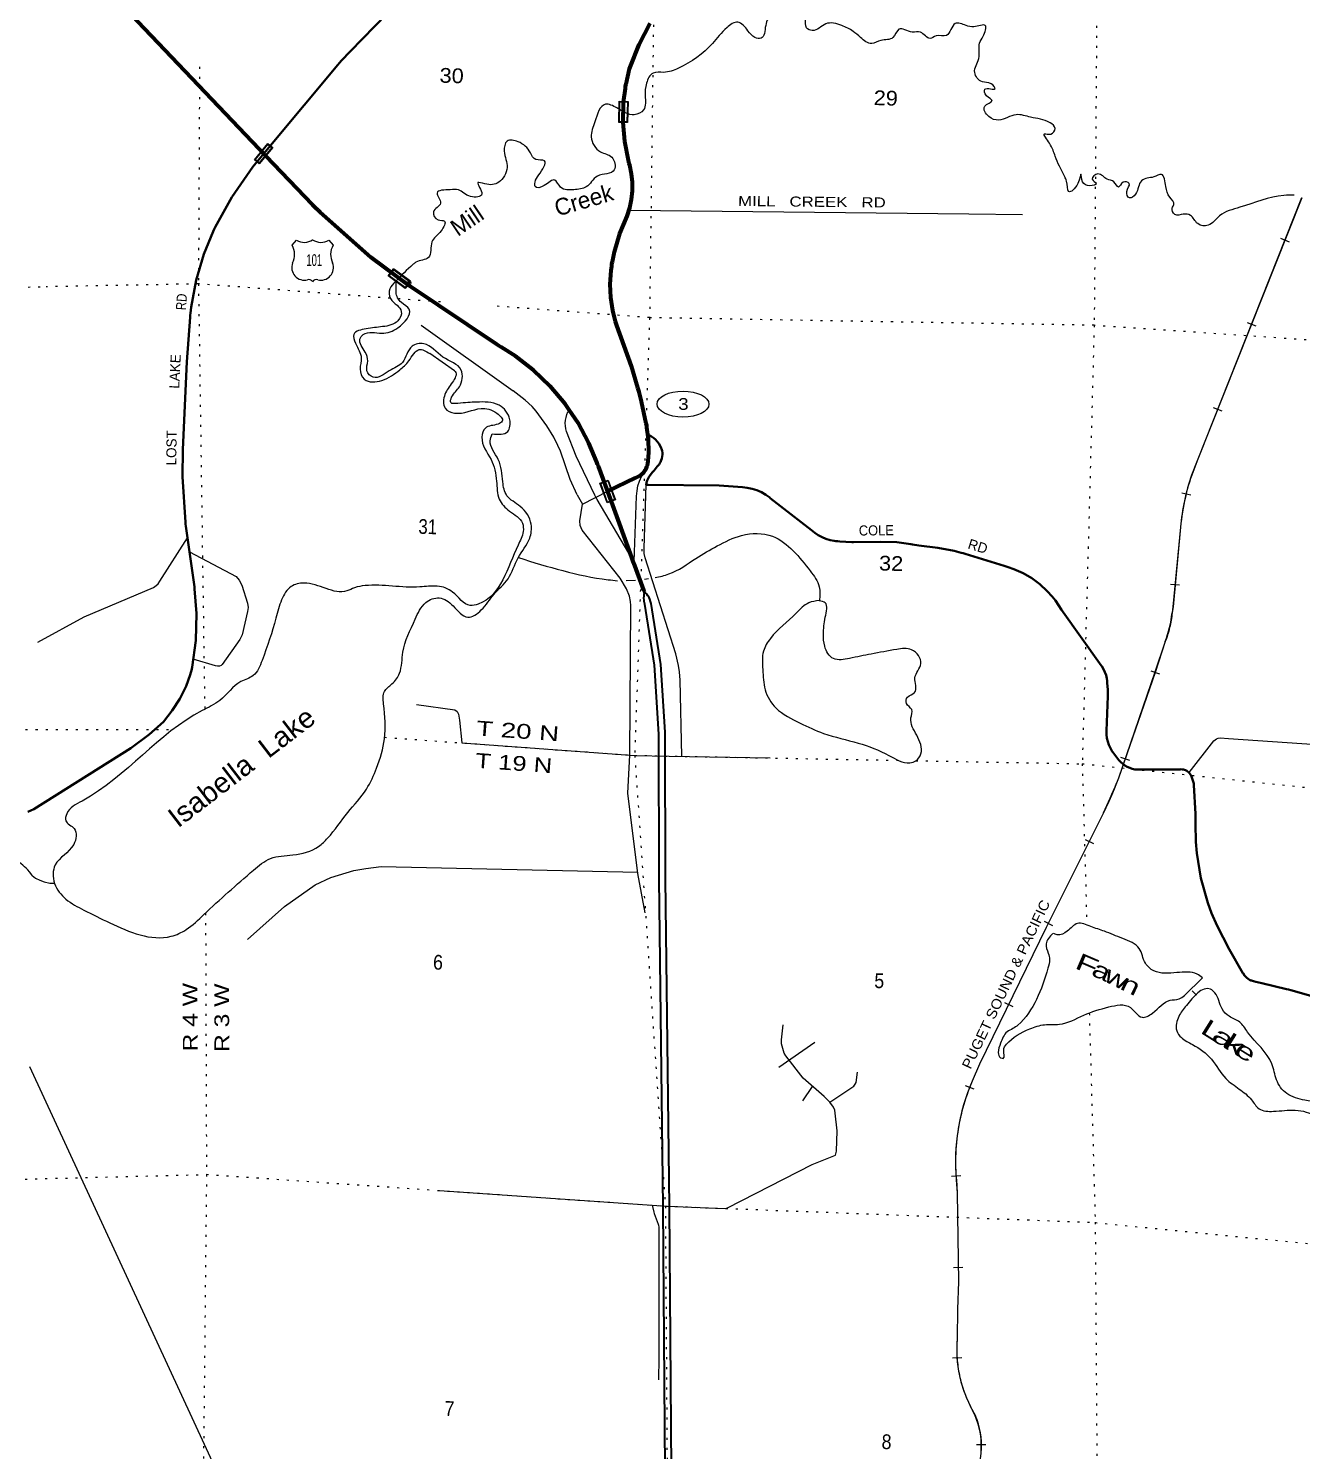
# Model space of a CAD drawing. Header units: feet. Extents: x -751810 to -497223, y -177792 to 12311.
# Drawn here: x -531188 to -516004, y -122446 to -105492 of the extents above; entities that cross this region are included whole.
import ezdxf
from ezdxf.enums import TextEntityAlignment as Align

# ---------------------------------------------------------------- set-up
doc = ezdxf.new("R2010")
doc.units = ezdxf.units.FT
doc.header["$LTSCALE"] = 80
doc.header["$PDMODE"] = 32
doc.header["$PDSIZE"] = 40
doc.linetypes.add('DOTTED', pattern=[1.5, 0.3, -1.2])
for name, color, linetype, lineweight in [('16', 7, 'Continuous', 25), ('17', 7, 'Continuous', 25), ('20', 7, 'Continuous', 70), ('21', 7, 'Continuous', 25), ('23', 7, 'Continuous', 70), ('26', 7, 'Continuous', 40), ('29', 7, 'Continuous', 25), ('34', 7, 'Continuous', 25), ('39', 7, 'Continuous', 13), ('46', 7, 'Continuous', 13), ('57', 7, 'Continuous', 13), ('59', 7, 'Continuous', 13), ('6', 7, 'DOTTED', 25), ('7', 7, 'DOTTED', 13)]:
    doc.layers.add(name, color=color, linetype=linetype, lineweight=lineweight)
for name, color, linetype in [('27', 7, 'Continuous'), ('30', 7, 'Continuous'), ('41', 7, 'Continuous'), ('55', 7, 'Continuous')]:
    doc.layers.add(name, color=color, linetype=linetype)

msp = doc.modelspace()

# ---------------------------------------------------------------- linework, layer by layer
at = {"layer": '16'}
for p, q in [((-528041.73, -108076.83), (-527990.42, -108018.07)), ((-527798.66, -108012.1), (-527798.94, -108012.3)), ((-527606.57, -108017.98), (-527555.18, -108076.83))]:
    msp.add_line(p, q, dxfattribs=at)
for centre, radius, start, end in [((-528234.71, -108187.46), 222.05, 332.97043, 29.75871), ((-527899.34, -107860.41), 182.07, 239.97227, 303.45418), ((-527697.56, -107860.91), 181.52, 236.33975, 300.08743), ((-527697.57, -107860.41), 182.07, 236.54582, 236.59441), ((-527362.21, -108187.46), 222.05, 150.24129, 207.02957), ((-527895.52, -108342.36), 151.42, 159.09177, 283.81923), ((-527701.4, -108342.36), 151.42, 256.18077, 20.90823)]:
    msp.add_arc(centre, radius, start, end, dxfattribs=at)
for centre, major_axis, start_param, end_param in [((-527840.18, -108541.18), (-19.56, 51.67), 4.95877769, 6.28318531), ((-527756.73, -108541.18), (19.56, 51.67), 0, 1.32637542)]:
    msp.add_ellipse(centre, major_axis=major_axis, ratio=0.929097, start_param=start_param, end_param=end_param, dxfattribs=at)
at = {"layer": '17'}
msp.add_ellipse((-523381.07, -109970.77), major_axis=(-309.24, 1), ratio=0.500121, dxfattribs=at)
at = {"layer": '20'}
for points in [[(-524738.82, -110037.16), (-524786.93, -109966.48), (-524964.37, -109756.84), (-525162.75, -109566.9), (-525379.9, -109398.74), (-525550.84, -109290.99), (-525575.75, -109275.29), (-525600.84, -109258.49), (-526649.7, -108556.16), (-527099.16, -108222.91), (-527708.93, -107682.78), (-527734.05, -107660.53), (-527758.93, -107636.28), (-527801.37, -107594.92), (-528356.4, -107012.93), (-529881.27, -105413.94), (-529992.22, -105299.06), (-530252.53, -104987.87), (-530273.39, -104962.93), (-530290.18, -104937.87), (-530637.83, -104419.13), (-530870.88, -103997.38)], [(-523992.74, -111798.05), (-524233.05, -111133.55), (-524390.03, -110712.22), (-524399.16, -110687.88), (-524409.66, -110662.22), (-524502.4, -110435.46), (-524632.38, -110193.52), (-524738.82, -110037.16)], [(-523975.21, -111846.53), (-523975.48, -111845.78), (-523992.74, -111798.05)], [(-523837.55, -112212.54), (-523846.95, -112187.54), (-523956.69, -111895.78), (-523975.21, -111846.53)]]:
    msp.add_lwpolyline(points, dxfattribs=at)
at = {"layer": '20', "lineweight": 35}
for points in [[(-524323.9, -128496.43), (-524303.45, -128467.11), (-524217.1, -128334.17), (-524200.8, -128309.07), (-524186.24, -128284.17), (-523843.52, -127698.28), (-523799.19, -127618.83), (-523731.36, -127469.96), (-523679.46, -127314.81), (-523644.06, -127155.09), (-523625.56, -126992.54), (-523577.59, -124765.85), (-523618.07, -119544.64), (-523663.82, -115629.06), (-523669.47, -113906.98), (-523719.54, -113083.32), (-523837.72, -112357.31), (-523843.42, -112322.31), (-523845.89, -112307.31), (-523847.37, -112282.25), (-523846.22, -112257.05), (-523843.26, -112237.54), (-523837.55, -112212.54)], [(-523503.33, -124818.2), (-523502.21, -124766.37), (-523542.71, -119543.91), (-523588.45, -115628.5), (-523594.02, -113931.74), (-523594.1, -113906.33), (-523595.6, -113881.74), (-523644.65, -113074.82), (-523762.75, -112347.56), (-523766.8, -112322.62), (-523776.08, -112297.56), (-523786.36, -112276.44), (-523799.63, -112255.17), (-523813.38, -112237.54), (-523837.55, -112212.54)]]:
    msp.add_lwpolyline(points, dxfattribs=at)
at = {"layer": '21'}
for points in [[(-523992.74, -111798.05), (-524025.8, -111748.05), (-524406.13, -111106.11), (-524420.98, -111081.06), (-524432.99, -111056.11), (-524656.21, -110592.5), (-524771.52, -110297.63), (-524779.55, -110264.48), (-524784.07, -110230.67), (-524785.02, -110196.58), (-524782.41, -110162.57), (-524776.26, -110129.02), (-524766.64, -110096.3), (-524753.65, -110064.76), (-524751.7, -110061.13), (-524738.82, -110037.16)], [(-523975.21, -111846.53), (-523962.44, -111845.78), (-523934.3, -111066.8), (-523929.53, -111006.19), (-523918.45, -110946.4), (-523901.18, -110888.1), (-523877.91, -110831.92), (-523857.32, -110792.87)]]:
    msp.add_lwpolyline(points, dxfattribs=at)
at = {"layer": '23'}
for points in [[(-523857.32, -110792.87), (-523844.19, -110778.21), (-523831.06, -110760.03), (-523819.9, -110740.57), (-523810.83, -110720.06), (-523804.94, -110701.75), (-523799.36, -110676.82), (-523797.54, -110651.75), (-523789.84, -110546.02), (-523793.44, -110385.13), (-523810.65, -110250.5), (-523813.84, -110225.5), (-523819.2, -110200.5), (-523875.53, -109937.98), (-523904, -109824.72), (-523910.24, -109799.91), (-523917.92, -109774.72), (-523996.1, -109518.32), (-524171.3, -109034.02), (-524179.98, -109010.01), (-524186.66, -108984.02), (-524219.46, -108856.42), (-524242.82, -108698.51), (-524249.54, -108539.03), (-524239.56, -108379.71), (-524231.82, -108325.28), (-524228.26, -108300.3), (-524223.1, -108275.28), (-524198.35, -108155.36), (-524133.54, -107938.27), (-524046.4, -107729.15), (-524014.88, -107631.41), (-523993.75, -107530.9), (-523983.25, -107428.74), (-523983.48, -107326.03), (-523994.45, -107223.92), (-524016.03, -107123.51), (-524021.99, -107100.45), (-524031.63, -107064.43), (-524074.6, -106841.18), (-524094, -106614.66), (-524090.87, -106372.6), (-524068.07, -106206.41), (-524064.92, -106181.52), (-524059.4, -106156.41), (-524018.88, -105972.16), (-524012.88, -105954.2), (-523905.85, -105684.69), (-523771.23, -105427.84)], [(-524279.31, -111009.38), (-523948.38, -110851.27), (-523923.54, -110839.41), (-523898.38, -110825.81), (-523893.89, -110823.2), (-523875.78, -110809.97), (-523859.15, -110794.92), (-523857.32, -110792.87)]]:
    msp.add_lwpolyline(points, dxfattribs=at)
at = {"layer": '26'}
for points in [[(-528300.86, -106887.33), (-527497.82, -105925.33), (-527476.86, -105900.23), (-527453.83, -105875.33), (-527352.34, -105765.63), (-526910.13, -105315.4), (-526446.69, -104890.19), (-526421.55, -104867.13), (-526396.69, -104847.08), (-526207.85, -104694.8), (-526027.35, -104576.68), (-526002.49, -104560.41), (-525977.35, -104545.77), (-524924.7, -103932.65), (-524899.7, -103917.61)], [(-531123.45, -114799.78), (-529965.74, -114070.88), (-529747.86, -113909.64), (-529578.46, -113756.97), (-529473.75, -113625.04), (-529383.41, -113482.88), (-529308.42, -113332.06), (-529258.12, -113197.09), (-529248.92, -113172.03), (-529243.93, -113147.09), (-529235.48, -113104.86), (-529192.68, -112787.2), (-529183.31, -112466.81), (-529205.6, -112172.2), (-529207.45, -112147.68), (-529211.06, -112122.2), (-529309.41, -111427.34), (-529312.95, -111402.32), (-529314.6, -111377.34), (-529350.01, -110839.59), (-529347.9, -110511.77), (-529297.4, -109465.35), (-529259.9, -108935.9), (-529258.13, -108910.87), (-529255.24, -108885.9), (-529246.89, -108813.57), (-529187.84, -108494.73), (-529095.79, -108183.82), (-528983.16, -107911.8), (-528972.33, -107885.66), (-528959.21, -107861.8), (-528761.43, -107502.24), (-528510.86, -107141.9), (-528300.86, -106887.33)], [(-523652.61, -110469.04), (-523668.59, -110442.19), (-523687.28, -110417.15), (-523708.49, -110394.21), (-523731.98, -110373.61), (-523757.49, -110355.57), (-523784.75, -110340.3), (-523798.74, -110333.85)], [(-517991.19, -114325.07), (-518022.76, -114318.45), (-518053.47, -114308.58), (-518082.98, -114295.55), (-518110.96, -114279.5), (-518137.11, -114260.62), (-518161.15, -114239.11), (-518182.8, -114215.2), (-518195.07, -114199.09), (-518256.28, -114119.32), (-518262.06, -114110.89), (-518284.09, -114073.81), (-518302.13, -114034.63), (-518315.97, -113993.78), (-518325.46, -113951.71), (-518330.5, -113908.88), (-518331.04, -113865.75), (-518315.6, -113454.37), (-518314.66, -113429.31), (-518314.57, -113404.37), (-518314.46, -113376.61), (-518320.65, -113293.06), (-518322.51, -113267.94), (-518326.34, -113243.06), (-518335.76, -113204.19), (-518349.23, -113166.44), (-518366.56, -113130.31), (-518387.57, -113096.18), (-518393.93, -113085.99), (-518866.07, -112421.54), (-518940.33, -112313.45), (-518957.54, -112288.41), (-518979.68, -112263.45), (-519036.96, -112198.89), (-519125.34, -112118.13), (-519221.68, -112047.04), (-519324.92, -111986.42), (-519433.93, -111936.93), (-519502.06, -111913.53), (-519526.81, -111905.03), (-519552.06, -111897.36), (-520015.53, -111756.57), (-520040.89, -111748.87), (-520065.53, -111742.07), (-520147.59, -111719.41), (-520342.14, -111682.47), (-520569.99, -111656.31), (-520642.31, -111643.97), (-520664.73, -111640.14), (-520692.31, -111636.45), (-520832.38, -111617.69), (-521020.32, -111611.38), (-521348.39, -111614.81), (-521366.23, -111614.85), (-521509.51, -111606.83), (-521534.85, -111605.41), (-521559.51, -111603.31), (-521577.46, -111601.78), (-521627.45, -111592.6), (-521676.21, -111578.24), (-521723.2, -111558.86), (-521767.9, -111534.68), (-521809.84, -111505.96), (-521848.54, -111473.01), (-522339.8, -111090.6), (-522345.84, -111085.71), (-522393.95, -111051.21), (-522445.41, -111021.92), (-522499.65, -110998.18), (-522556.08, -110980.24), (-522614.07, -110968.29), (-522672.99, -110962.47), (-522949.24, -110940.44), (-523796.85, -110931.6), (-523820.91, -110931.35), (-523815.53, -110906.34), (-523808.53, -110882.95), (-523797.64, -110856.87), (-523784.08, -110832.07), (-523770.47, -110812.39), (-523749.51, -110787.29), (-523726.11, -110762.39), (-523687.54, -110715.2), (-523667.12, -110690.23), (-523652.01, -110665.2), (-523650.31, -110662.23), (-523640.98, -110641.02), (-523633.92, -110618.95), (-523629.2, -110596.27), (-523626.88, -110573.21), (-523626.97, -110552), (-523629.5, -110526.96), (-523637.98, -110502), (-523639.54, -110497.42), (-523652.61, -110469.04)], [(-515891.72, -117026.23), (-516133.25, -116957.46), (-516158.24, -116950.34), (-516183.25, -116944.46), (-516478.23, -116875.05), (-516550.47, -116857.56), (-516575.32, -116851.55), (-516600.47, -116843.81), (-516607.8, -116841.16), (-516625.61, -116832.52), (-516642.42, -116822.07), (-516658.05, -116809.91), (-516662.06, -116806.05), (-516685.11, -116781.01), (-516701.65, -116756.05), (-516702.8, -116754.31), (-516868.81, -116469.56), (-517012.07, -116190.58), (-517079.73, -116037.88), (-517123.37, -115916.05), (-517203.97, -115623.91), (-517253.6, -115324.96), (-517266.05, -115191.04), (-517268.54, -114972.87), (-517268.82, -114947.86), (-517268.68, -114922.87), (-517268.31, -114857.03), (-517287.19, -114512.72), (-517290.21, -114493.06), (-517298.9, -114456.31), (-517311.39, -114420.66), (-517315.71, -114411.52), (-517327.56, -114386.47), (-517347.7, -114361.52), (-517352.1, -114357.2), (-517362.67, -114348.79), (-517374.06, -114341.54), (-517386.15, -114335.51), (-517398.8, -114330.79), (-517411.87, -114327.41), (-517425.23, -114325.41), (-517438.72, -114324.82), (-517452.2, -114325.65), (-517901.85, -114328.11), (-517922.68, -114328.23), (-517951.85, -114328.32), (-517959.1, -114328.34), (-517991.19, -114325.07)], [(-531195.3, -114830.45), (-531123.45, -114799.78)]]:
    msp.add_lwpolyline(points, dxfattribs=at)
at = {"layer": '29'}
for p, q in [((-526502.93, -109030.22), (-525407.25, -109811.77)), ((-522239.04, -117877.42), (-521808.11, -117577.77)), ((-521951.81, -118276.74), (-521836.84, -118104.8))]:
    msp.add_line(p, q, dxfattribs=at)
for points in [[(-519333.46, -107716.06), (-519970.8, -107708.25), (-524020.24, -107664.45)], [(-524643.78, -111051.93), (-524726.72, -110868.1), (-524841.34, -110533.45), (-524872.61, -110463.59), (-524922.62, -110364.55), (-525005.99, -110230.06), (-525131.04, -110054.92), (-525181.05, -109999.66), (-525264.43, -109925.64), (-525407.25, -109811.77)], [(-524643.78, -111051.93), (-524579.15, -111164.15), (-524279.43, -111009.06)], [(-523394.99, -114169.65), (-523413.02, -113259.91), (-523421.21, -113162.82), (-523434.72, -113085.61), (-523467.85, -112947.71), (-523832.95, -111802.7), (-523843.69, -111751.72), (-523845.62, -111689.95), (-523820.91, -110931.35)], [(-523830.57, -116036.46), (-523918.81, -115566.97), (-524040.42, -114607.59), (-524014.68, -114155.54), (-524002.82, -112370.65), (-524006.69, -112324.07), (-524018.27, -112262.3), (-524052.99, -112173.51), (-524131.55, -112044.21), (-524584.28, -111471.62), (-524605.68, -111419.7), (-524613.12, -111362.56), (-524579.15, -111164.15)], [(-531076.92, -112809.47), (-530523.69, -112505.79), (-529695.48, -112155.94), (-529663.68, -112132), (-529642.46, -112112.7), (-529622.22, -112080.85), (-529289.97, -111564.7)], [(-529266.25, -111732.25), (-528711.25, -112027.15), (-528673.11, -112071.19), (-528642.03, -112129.41), (-528576.65, -112345.3), (-528568.94, -112397.42), (-528573.21, -112444.04), (-528638.38, -112721.72), (-528665.69, -112777.88), (-528878.56, -113074), (-528890.13, -113085.58), (-528910.27, -113093.13), (-528932.57, -113095.23), (-528957.65, -113091.37), (-529222.71, -113010.11)], [(-526559.73, -113552.29), (-526103.64, -113616.06), (-526073.71, -113633.83), (-526056.93, -113665.54), (-526047.13, -113739.97), (-526020.66, -114009.29), (-523956.02, -114159.16), (-523545.16, -114166.13), (-522339.96, -114188.81)], [(-517346.34, -114361.83), (-517049.24, -113985.38), (-517019.91, -113960.47), (-516999.08, -113952.56), (-516975.93, -113950.63), (-516877.23, -113958.74), (-515826.69, -114028.29), (-515758.1, -114030.26), (-515308.51, -113965.68), (-515227.56, -113954.97), (-514851.35, -113927.94), (-514806.98, -113926.01), (-514733.04, -113934.85), (-514493.35, -113980.1), (-513735.47, -114094.99), (-513681.28, -114096.86), (-513625.33, -114094.93), (-513489.94, -114080.3), (-512879.51, -113956.34)], [(-528575.13, -116355.08), (-528133.25, -115959.58), (-527767.87, -115702.05), (-527582.28, -115612.45), (-527308.35, -115531.37), (-527165.59, -115508.21), (-526981.81, -115483.17), (-523921.11, -115548.86)], [(-521563.66, -118925.53), (-521548.73, -118876.46), (-521542.83, -118635.63), (-521566.1, -118424.75), (-521570.93, -118387.1), (-521584.45, -118351.87), (-521629.76, -118293.48), (-521697.17, -118226.27), (-521947.7, -118008.38), (-522156.58, -117741.64), (-522173.79, -117710.49), (-522191.15, -117654.51), (-522204.66, -117596.59), (-522207.02, -117549.79), (-522187.52, -117370.04)], [(-521629.76, -118293.48), (-521341.81, -118100.67), (-521325.93, -118080.16), (-521316.28, -118057), (-521300.59, -117933.6)], [(-526284.97, -119346.75), (-523691.29, -119523.4), (-523577.95, -119531.6), (-522878.89, -119558.86), (-522863.45, -119556.93), (-522850.92, -119551.62), (-521840.19, -119035.46), (-521563.66, -118925.53)], [(-523747.39, -119521.59), (-523730.13, -119605.66), (-523724.14, -119620.15), (-523675.37, -119748.76), (-523672.25, -119761.06), (-523670.78, -119782.04), (-523669.71, -121338.9), (-523675.15, -121604.6)]]:
    msp.add_lwpolyline(points, dxfattribs=at)
at = {"layer": '34'}
for p, q in [((-516255.92, -107994.18), (-516152.62, -108035.25)), ((-516651.61, -108996.45), (-516548.32, -109037.53)), ((-517057.22, -110009.46), (-516953.93, -110050.54)), ((-517433.42, -111026.67), (-517325.29, -111052.43)), ((-517568.45, -112116.03), (-517457.78, -112126.51)), ((-517803.22, -113149.33), (-517697.74, -113184.41)), ((-518161.43, -114179.39), (-518056.35, -114215.65)), ((-518585.78, -115160.39), (-518486.31, -115210.02)), ((-519075.24, -116135.61), (-518975.78, -116185.24)), ((-519546.97, -117104.84), (-519447.13, -117153.69)), ((-520015.6, -118094.5), (-519912.37, -118135.71)), ((-520179.57, -119175.17), (-520068.67, -119167.63)), ((-520155.11, -120262.84), (-520043.97, -120261.25)), ((-520167.76, -121342.36), (-520056.83, -121335.42)), ((-519879.27, -122375.98), (-519768.15, -122373.27))]:
    msp.add_line(p, q, dxfattribs=at)
for points in [[(-516002.42, -107512.25), (-517249.21, -110647.94), (-517314.17, -110816.28), (-517328.8, -110859.55), (-517342.38, -110902.92), (-517355.19, -110946.56), (-517367.62, -110990.61), (-517378.95, -111034.75), (-517389.47, -111078.91), (-517399.57, -111123.48), (-517408.61, -111168.13), (-517416.81, -111212.81), (-517424.37, -111257.98), (-517431.02, -111302.91), (-517437.16, -111348.01), (-517442.33, -111393.46), (-517446.36, -111436.17), (-517536.51, -112388.71), (-517547.47, -112460.04), (-517549.77, -112482.22), (-517552.6, -112504.27), (-517555.79, -112526.28), (-517559.25, -112548.39), (-517563.23, -112570.33), (-517567.55, -112592.1), (-517572.14, -112613.96), (-517577.24, -112635.67), (-517582.7, -112657.19), (-517588.56, -112678.81), (-517594.76, -112700.14), (-517601.23, -112721.44), (-517608.2, -112742.7), (-517615.52, -112763.66), (-517623.24, -112784.57), (-517629.7, -112801.48), (-517751.84, -113168.71), (-518187.24, -114430.43), (-518209.85, -114488.73), (-518239.49, -114563.19), (-518270.67, -114636.57)], [(-518270.67, -114636.57), (-518303.14, -114709.44), (-518336.62, -114782.4), (-518366.31, -114843.42), (-519049.08, -116211.94), (-519845.77, -117840.46), (-519931.85, -118042.4), (-519948.42, -118081.3), (-519964.01, -118120.35), (-519978.95, -118159.7), (-519993.54, -118199.46), (-520007.13, -118239.38), (-520019.98, -118279.39), (-520032.46, -118319.78), (-520043.99, -118360.34), (-520054.72, -118400.98), (-520064.91, -118442.11), (-520074.22, -118483.09), (-520083.11, -118524.28), (-520091.09, -118565.84), (-520098.23, -118607.24), (-520104.7, -118648.94), (-520110.64, -118690.61), (-520115.67, -118732.65), (-520120.08, -118774.44), (-520123.61, -118816.63), (-520126.49, -118858.55), (-520128.71, -118900.77), (-520130.08, -118942.83), (-520130.68, -118984.96), (-520130.74, -119027.05), (-520129.82, -119069.31), (-520128.36, -119111.56), (-520126.05, -119153.63), (-520123.18, -119195.67), (-520121.09, -119218.67), (-520110.43, -119372.44), (-520095.13, -120435), (-520107.31, -120762.49), (-520110.56, -121111.39), (-520112.68, -121137.36), (-520114.2, -121163.19), (-520115.28, -121189.08), (-520116.07, -121215.12), (-520116.25, -121241.06), (-520115.98, -121266.92), (-520115.43, -121292.93), (-520114.27, -121318.86), (-520112.65, -121344.67), (-520110.6, -121370.67), (-520108.08, -121396.41), (-520105.26, -121422.17), (-520101.86, -121447.99), (-520097.99, -121473.55), (-520093.66, -121499.16), (-520089.02, -121524.64), (-520083.81, -121550.17), (-520078.25, -121575.43), (-520072.13, -121600.74), (-520065.66, -121625.78), (-520058.75, -121650.86), (-520051.38, -121675.69), (-520043.55, -121700.4), (-520035.4, -121724.99), (-520026.66, -121749.49), (-520017.6, -121773.86), (-520008.07, -121797.98), (-519998.24, -121821.98), (-519987.79, -121845.73), (-519977.02, -121869.35), (-519965.94, -121892.71), (-519954.4, -121915.97), (-519894.54, -122030.48)]]:
    msp.add_lwpolyline(points, dxfattribs=at)
at = {"layer": '34', "lineweight": 13}
for points in [[(-516003.44, -107511.84), (-517250.24, -110647.52), (-517315.21, -110815.9)], [(-517447.46, -111436.06), (-517537.61, -112388.57), (-517548.55, -112459.89)], [(-517630.74, -112801.1), (-517752.88, -113168.35), (-518188.27, -114430.04), (-518210.87, -114488.31)], [(-518367.3, -114842.92), (-519050.07, -116211.45), (-519846.76, -117840), (-519932.86, -118041.96)], [(-520122.18, -119218.75), (-520111.53, -119372.48), (-520096.24, -120434.99), (-520108.41, -120762.46), (-520111.65, -121111.33)]]:
    msp.add_lwpolyline(points, dxfattribs=at)
for centre, radius, start, end in [((-514845.61, -111666.72), 2612.05, 160.99017, 174.93388), ((-518818.14, -112334.61), 1275.75, 338.55199, 354.36462), ((-522474.85, -112819.07), 4579.07, 333.76979, 338.62087), ((-517714.72, -119002.44), 2417.16, 156.58673, 185.13402), ((-518629.49, -121241.28), 1487.85, 174.98933, 209.30234), ((-520743.75, -122395.23), 921.09, 328.80253, 27.71905)]:
    msp.add_arc(centre, radius, start, end, dxfattribs=at)
at = {"layer": '34'}
msp.add_arc((-520731.43, -122388.13), 910.82, 356.37056, 23.04451, dxfattribs=at)
at = {"layer": '39'}
for p, q in [((-526106.42, -109573.61), (-526400.88, -109369.21)), ((-523838.38, -112057.07), (-523792.7, -112049.29)), ((-524056.97, -112072.99), (-523946.62, -112069.81)), ((-517402, -117021.93), (-517185.56, -116810.4)), ((-517309.15, -116964.55), (-517255.92, -117016.75))]:
    msp.add_line(p, q, dxfattribs=at)
msp.add_lwpolyline([(-531141.55, -115588.8), (-531103.46, -115623.42), (-531052.68, -115647.66), (-531000.75, -115664.97), (-530931.5, -115679.97), (-530886.49, -115682.28), (-530876.1, -115679.97)], dxfattribs=at)
for points in [[(-521938.1, -105323.79), (-521950.07, -105313.08), (-522047.28, -105269.82), (-522137.01, -105309.26), (-522249.97, -105319.82), (-522312.57, -105327.92), (-522394.99, -105456.11), (-522450.02, -105609.29), (-522524.13, -105598.93), (-522606.15, -105519.93), (-522727.68, -105417.58), (-522856.32, -105479.94), (-523029.16, -105669.68), (-523436.61, -105966.76), (-523613.11, -106015.58), (-523738.07, -106023.75), (-523816.22, -106144.02), (-523833.01, -106296.37), (-523850.24, -106462.8), (-523964.7, -106521.6), (-524148.31, -106452.5)], [(-518829.12, -107261.71), (-518941.65, -107016.19), (-519011.26, -106861.13), (-519068.11, -106748.72), (-518993.76, -106751.05), (-518943.47, -106686.23), (-519003.65, -106615.96), (-519234.92, -106550.4), (-519409, -106520.84), (-519616.14, -106584.78), (-519735.45, -106540.83), (-519782.01, -106420.69), (-519695.44, -106352.98), (-519760, -106294.65), (-519779.67, -106215.58), (-519658.86, -106211.3), (-519707.28, -106151.45), (-519811.14, -106128.1), (-519902.22, -106016.63), (-519852.84, -105851.22), (-519843.14, -105668.46), (-519802.35, -105585.25), (-519776.25, -105457.32), (-519911.5, -105473.22), (-520005.51, -105456.2), (-520135.56, -105434.04), (-520238.51, -105575.66), (-520363.34, -105579.81), (-520434.74, -105611.78), (-520549.09, -105537.82), (-520647.56, -105534.75), (-520805.43, -105501.65), (-520876.86, -105600.01), (-521020.78, -105635.75), (-521130.53, -105672.56), (-521263.05, -105600.03), (-521353.3, -105526.82), (-521487.87, -105456.23), (-521678.4, -105438.22), (-521839.75, -105517.68), (-521907.08, -105483.4), (-521921.92, -105378.32), (-521938.1, -105323.79)], [(-524148.31, -106452.5), (-524171.31, -106438.72), (-524306.76, -106396.27), (-524431.85, -106603.59), (-524475.7, -106785.28), (-524364.59, -106963.75), (-524231.76, -107026.23), (-524200.26, -107178.07), (-524401.74, -107254.27), (-524534.4, -107380.88), (-524682.26, -107414.49), (-524840.26, -107385.44), (-524910.04, -107300.79), (-525036.74, -107365.23), (-525145.74, -107377.92), (-525146.14, -107325.62), (-525101.2, -107238.51), (-525033.62, -107069.63), (-525135.72, -107054.37), (-525201.61, -106973.87), (-525348.38, -106842.56), (-525478.94, -106836.48), (-525512.75, -106954.12), (-525478.61, -107150.31), (-525578.59, -107326.22), (-525746.12, -107345.14), (-525826.12, -107330.58), (-525779.99, -107464.78), (-525913.73, -107496.81), (-526060.12, -107417.82), (-526158.58, -107414.77), (-526314.68, -107454.16), (-526274.21, -107576.11), (-526357.88, -107680.11), (-526300.47, -107774.43), (-526226.49, -107788.81), (-526266.33, -107906.25), (-526375, -108037.63), (-526416.95, -108223.41), (-526567.52, -108279.06), (-526600.48, -108304.18), (-526809.91, -108510.45)], [(-516091.76, -107480.54), (-516214.72, -107483.5), (-516740.01, -107624), (-516982.56, -107727.06), (-517116.73, -107837.54), (-517242.88, -107819.52), (-517328.3, -107720.29), (-517414.39, -107707.55), (-517514.99, -107708.44), (-517546.83, -107633.01), (-517527.44, -107591.38), (-517574.99, -107503.39), (-517623.37, -107377.17), (-517675.2, -107232.72), (-517766.62, -107262.06), (-517843.54, -107277.76), (-517912.92, -107309.79), (-517984.22, -107468.49), (-518055.98, -107512.52), (-518087.84, -107437.09), (-518060.66, -107339.38), (-518130.61, -107325.13), (-518188.76, -107383.66), (-518241.13, -107321.68), (-518322.64, -107290.97), (-518433.3, -107227.17), (-518499.59, -107289.47), (-518454.94, -107341.16), (-518528.15, -107367.03), (-518615.19, -107320.07), (-518634.48, -107228.94), (-518672.14, -107340.41), (-518781.69, -107435.56), (-518806.02, -107312.1), (-518829.12, -107261.71)], [(-526809.91, -108510.45), (-526877.07, -108597.31), (-526870.57, -108712.16), (-526790.61, -108793.11), (-526740.54, -108865.07), (-526780.2, -108976.47), (-526963.41, -109047.21), (-527161.33, -109073.23), (-527306.16, -109139.12), (-527287.31, -109244.31), (-527218.31, -109419.45), (-527232.53, -109553.78), (-527181.95, -109674.04), (-526971.22, -109688.64), (-526760.14, -109562.46), (-526650.23, -109455.25), (-526527.38, -109320.28), (-526400.88, -109369.21)], [(-525655.51, -110327.06), (-525471.54, -110296.58), (-525447.08, -110156.54), (-525574.46, -109983.6), (-525842.84, -109947.08), (-526066.57, -109962.24), (-526150.72, -109951.57), (-526140.75, -109889.52), (-526048.35, -109763.66), (-526026.11, -109565.21), (-526244.54, -109409.55), (-526472.95, -109251.57), (-526612.66, -109281.41), (-526727.2, -109472.97), (-526885.22, -109574.66), (-527076.66, -109651.17), (-527150.7, -109574.43), (-527141, -109456.06), (-527169.98, -109352.56), (-527233.5, -109195.69), (-527193.65, -109142.63), (-526973.88, -109125.33), (-526780.8, -109060.94), (-526647.24, -108839.81), (-526739.25, -108758.49), (-526803.9, -108637.8), (-526800.84, -108539.33), (-526806.75, -108507.33)], [(-526114.97, -109566.8), (-526096.99, -109581.11), (-526131.18, -109710.8), (-526220.12, -109854.86), (-526217.19, -110019.9), (-526104.34, -110077.73), (-525788.89, -110023.19), (-525601.57, -110079.31), (-525536.11, -110173.88), (-525587.47, -110208.49), (-525737.78, -110256.1), (-525779.32, -110363.44), (-525670.94, -110630.32), (-525604.56, -110889.86), (-525572.99, -111104.07), (-525448.69, -111246.73), (-525296.26, -111390.27), (-525287.26, -111489.12), (-525348.69, -111654.17), (-525822.96, -112355.48), (-525918.02, -112372.63), (-526128.22, -112211.2), (-526311.09, -112141.14), (-526518.55, -112150.76), (-527173.7, -112134.38), (-527299.22, -112160.65), (-527388.87, -112198.08), (-527902.84, -112103.62), (-528052.96, -112145.21), (-528168.45, -112302.53), (-528235.64, -112523.72), (-528402.09, -113027.44), (-528506.15, -113205.24), (-528653.25, -113279.1), (-528903.52, -113502.63), (-529116.48, -113624.74), (-530547.66, -114702.58), (-530731.4, -114855.77), (-530741.99, -114937.91), (-530642.31, -115031.53), (-530648.16, -115220.43), (-530868.92, -115464.98), (-530875.7, -115684.02), (-530740.72, -115871.27), (-530525.57, -116002.67), (-530218.54, -116155.04), (-529485.38, -116314.64), (-529305.95, -116235.75), (-529095.28, -116057.25), (-528503.64, -115526.55), (-528302.24, -115387.99), (-528033.46, -115346.08), (-527726.57, -115243), (-527618.97, -115145.78), (-527378.19, -114839.49), (-527156.37, -114560.77), (-527035.94, -114309.06), (-526940.66, -113960.02), (-526951.93, -113545.31), (-526941.3, -113396.79), (-526852.04, -113307.04), (-526761.59, -113179.11), (-526721.66, -112928.92), (-526574.7, -112535.22), (-526447.86, -112336.01), (-526289.26, -112280.61), (-526123.28, -112376.3), (-525948.44, -112510.48), (-525786.9, -112425), (-525636.31, -112238.59), (-525467.64, -112052.76), (-525347.27, -111803.05), (-525209.32, -111570), (-525192.09, -111403.58), (-525322.24, -111190.33), (-525481.2, -111062.67), (-525530.41, -110898.21), (-525584.47, -110631), (-525680.1, -110406.76), (-525655.51, -110327.06)], [(-523714.23, -112039.02), (-523549.14, -111995.88), (-523227.64, -111810.79), (-522973.62, -111661.81), (-522682.11, -111536.12), (-522314.34, -111545.58), (-522066.35, -111720.28), (-521864.61, -111959.9), (-521755.81, -112148.35), (-521755.02, -112315.77)], [(-525344.81, -111800.48), (-524275.31, -112063.76), (-524163.09, -112076.18)], [(-521754.57, -112313.94), (-521880.41, -112339.57), (-522033.09, -112463.56), (-522338.05, -112763.82), (-522421.21, -112916.11), (-522430.02, -113135.09), (-522401.27, -113375.35), (-522271.3, -113594.63), (-521985.19, -113772.51), (-521705.43, -113895.89), (-521290.68, -114011.42), (-520925.21, -114159.59), (-520674.47, -114245.87), (-520603.33, -114221.93), (-520544.52, -114141.3), (-520593.92, -113918.49), (-520661.91, -113711.21), (-520652.82, -113612.92), (-520716.89, -113538.51), (-520704.53, -113464.47), (-520620.34, -113408.76), (-520603.71, -113326.81), (-520614.92, -113233.93), (-520543.25, -113063.18), (-520654.79, -112898.78), (-520831.68, -112895.27), (-521137.08, -112950.11), (-521396.14, -113002.38), (-521587.27, -113004.47), (-521691.35, -112858.41), (-521704.95, -112713.16), (-521684.59, -112510.63), (-521685.32, -112339.63), (-521755.47, -112314.42)], [(-531141.55, -115588.8), (-531296.23, -115434.36), (-531347.91, -115407.11), (-531399.81, -115389.9), (-531566.51, -115380.26), (-531667.24, -115388.13), (-531709.72, -115399.27), (-531762.75, -115432.3), (-531875.5, -115528.38), (-531952.64, -115560.88), (-532115.86, -115575.44), (-532168.62, -115596.42), (-532274.8, -115668.51), (-532349.31, -115672.92), (-532438.51, -115705.17), (-532530.84, -115697.14), (-532561.22, -115706.53), (-532583.51, -115714.09), (-532736.28, -115801.26), (-532828.17, -115863.61), (-532873.11, -115894.8), (-532889.55, -115910.53), (-532900.27, -115940.46), (-532889.96, -116019.09), (-532893.95, -116107.47), (-532907, -116151.42), (-532948.32, -116200.79), (-533121.2, -116287.52), (-533147.6, -116299.01), (-533174.63, -116338.63), (-533180.35, -116414.91), (-533173.88, -116485.42), (-533187.16, -116539.42), (-533195.55, -116555.32), (-533218.2, -116578.95), (-533268.46, -116577.87), (-533311.78, -116536.72), (-533351.44, -116511.73), (-533399.77, -116514.71), (-533456.1, -116515.5), (-533492.01, -116502.65), (-533570.63, -116511), (-533608.59, -116500.13), (-533705.39, -116512.11), (-533749.21, -116493.06), (-533803.3, -116483.85), (-533826.7, -116451.17), (-533830.45, -116439.03), (-533843.35, -116386.47), (-533853, -116368.17), (-533882.84, -116353.45), (-533953.86, -116382.07), (-533984.69, -116411.56), (-534030.21, -116468.88), (-534061.98, -116540.57), (-534136.76, -116647.52), (-534149.86, -116693.48), (-534132.09, -116798.41), (-534155.23, -116844.15), (-534185.92, -116867.62), (-534264.72, -116884), (-534324.84, -116874.66), (-534403.32, -116876.98), (-534415.47, -116880.74), (-534462.06, -116895.81), (-534472.83, -116927.75), (-534469.67, -116966.02), (-534446.13, -116992.67), (-534402.4, -117015.73), (-534350.99, -117055.04), (-534343.27, -117069.28), (-534353.9, -117095.19), (-534397.9, -117084.19), (-534425.02, -117127.83), (-534416.22, -117184.32), (-534400.46, -117198.73), (-534370.76, -117219.48), (-534363.12, -117237.74), (-534371.56, -117255.65), (-534387.91, -117267.36), (-534404.08, -117271.03), (-534519.45, -117214.25), (-534539.47, -117209.79), (-534569.08, -117185.03), (-534605.97, -117125.92), (-534626.69, -117063.14), (-534640.22, -117038.73), (-534656.07, -117028.33), (-534682.29, -117031.78), (-534763.82, -117080.28), (-534868.61, -117090.07), (-534878.62, -117087.85), (-534948.47, -117064.22), (-535030.74, -116965.93), (-535052.72, -116959.42), (-535098.86, -116954.4), (-535140.75, -116939.42)], [(-518968.48, -116280.88), (-519050.87, -116407.14), (-519025.39, -116517.96), (-519009.55, -116590.87), (-519028.93, -116696.87), (-519387.82, -117373.59), (-519445.45, -117416.04), (-519515.01, -117454.1), (-519593.65, -117590.43), (-519621.26, -117702.22), (-519592.99, -117763.43), (-519561.03, -117770.47), (-519556.03, -117674.08), (-519523.64, -117602.67), (-519244.4, -117418.29), (-519067.91, -117369.48), (-518892.79, -117364.89), (-518599.78, -117255.37), (-518303.12, -117158.02), (-518045.88, -117164.03), (-517906.72, -117281.02), (-517780.46, -117230.65), (-517572.6, -117078.24), (-517465.48, -117061.46), (-517402, -117021.93)], [(-517185.56, -116810.4), (-517249.17, -116766.5), (-517489.97, -116748.93), (-517766.81, -116726.21), (-517866.6, -116636.6), (-517939.59, -116461.33), (-518137.02, -116342.53), (-518355.55, -116255.25), (-518518.69, -116197.87), (-518676.48, -116162.76), (-518797.96, -116253.52), (-518917.94, -116296.03), (-518963.02, -116280.83)], [(-515467.58, -118322.56), (-515517.75, -118262.75), (-515640.62, -118268.97), (-515964.42, -118268.92), (-516181.18, -118189.74), (-516302.77, -118025.03), (-516357.24, -117836.27), (-516647.15, -117457.12), (-516741.97, -117337.49), (-516866.57, -117269.23), (-516952.29, -117180.07), (-517036.84, -116988.35), (-517089.84, -116946.46), (-517377.44, -117140.64), (-517467.95, -117270.58), (-517493.35, -117440.76), (-517437.58, -117522.95), (-517303.38, -117605.59), (-517079.56, -117781.54), (-516907.67, -118010.17), (-516746.66, -118135.88), (-516601.85, -118265.11), (-516510.6, -118370.54), (-516338.61, -118402.06), (-516078.73, -118388.05), (-515948.69, -118410.21), (-515845.02, -118439.6), (-515657.8, -118433.37), (-515498.57, -118422.26), (-515453.11, -118383.45), (-515467.31, -118322.66)], [(-518999.09, -126553.22), (-518956.11, -126618.31), (-518888.32, -126572.16), (-518812.63, -126401.54), (-518676.22, -126283.11), (-518554.06, -126170.27), (-518590.61, -126116.83), (-518659.37, -126064.41), (-518645.14, -125994.46), (-518626.7, -125918.6), (-518606.31, -125844.82), (-518507.37, -125767.45), (-518347.4, -125732.22), (-517763.85, -125591.53), (-517567.21, -125541.36), (-517399.79, -125395.73), (-517112.7, -125217.64), (-516047.01, -124446.38), (-515753.03, -124175.98), (-515577.84, -123974.28), (-515423.22, -123852.4), (-515220.29, -123858.73), (-515117.33, -123845.86), (-515016.57, -123774.59), (-514959.01, -123669.78), (-514899.06, -123617.35), (-514614.98, -123471.35), (-514533.75, -123381.36), (-514597.61, -123365.29), (-514712.44, -123371.76), (-514837.64, -123323.6), (-514988.35, -123254.53), (-515011.46, -123221.62), (-514982.71, -123202.41), (-514914.7, -123214.58), (-514722.26, -123234.68), (-514624.06, -123245.79), (-514580.5, -123138.54), (-514616.56, -123069.03), (-514683.56, -123024.69), (-514690.36, -122919.89), (-514649.93, -122848.74), (-514107.39, -122216.02), (-513964.32, -122077.68), (-513811.57, -122016.07), (-513587.92, -122002.95), (-513297.97, -121991.9), (-513075.42, -121884.19), (-512941.26, -121773.75), (-512873.65, -121669.25), (-512877.7, -121540.4), (-512849.33, -121463.08)]]:
    msp.add_spline(points, degree=3, dxfattribs=at)
at = {"layer": '46'}
msp.add_lwpolyline([(-531174.65, -117869.19), (-527133.39, -126605.67), (-526154.18, -131412.95)], dxfattribs=at)
at = {"layer": '55'}
msp.add_point((-526645.74, -108526.81), dxfattribs=at)
at = {"layer": '57'}
for p, q in [((-528492.17, -107056.76), (-528331.97, -106863.2)), ((-528331.97, -106863.2), (-528273.9, -106911.26)), ((-526895.87, -108442.99), (-526833.43, -108357.91)), ((-526693.3, -108591.62), (-526895.87, -108442.99)), ((-526630.87, -108506.55), (-526833.43, -108357.91)), ((-526630.87, -108506.55), (-526693.3, -108591.62))]:
    msp.add_line(p, q, dxfattribs=at)
msp.add_lwpolyline([(-528273.9, -106911.26), (-528434.1, -107104.82), (-528492.17, -107056.76)], dxfattribs=at)
for points in [[(-528330.9, -106874.46), (-528285.16, -106912.32), (-528435.16, -107093.55), (-528480.9, -107055.69)], [(-526831.71, -108369.08), (-526642.04, -108508.26), (-526695.01, -108580.43), (-526884.68, -108441.26)], [(-524373.02, -110913.74), (-524274.23, -110876.66), (-524185.92, -111111.87), (-524284.71, -111148.95)], [(-524362.72, -110918.41), (-524278.9, -110886.95), (-524196.21, -111107.19), (-524280.03, -111138.65)]]:
    msp.add_lwpolyline(points, close=True, dxfattribs=at)
at = {"layer": '59'}
for points in [[(-524036.61, -106363.09), (-524042.19, -106614.28), (-524147.69, -106611.93), (-524142.1, -106360.75)], [(-524134.28, -106368.92), (-524044.78, -106370.9), (-524050, -106606.1), (-524139.51, -106604.11)]]:
    msp.add_lwpolyline(points, close=True, dxfattribs=at)
at = {"layer": '6'}
for p, q in [((-529147.07, -105949.57), (-529159.95, -108537.8)), ((-529159.95, -108537.8), (-529085.47, -113604.22)), ((-531101.2, -113848.16), (-529423.71, -113848.39)), ((-526939.55, -113943), (-523956.02, -114159.16)), ((-523956.02, -114159.16), (-520762.41, -114218.86)), ((-520603.23, -114221.85), (-518619.3, -114258.97)), ((-529075.06, -116039.32), (-529064.43, -119155.34))]:
    msp.add_line(p, q, dxfattribs=at)
for points in [[(-555501.2, -113602.71), (-550192.3, -113659.4), (-544872.53, -113722.36), (-539534.76, -113789.74), (-534222.94, -113848.51), (-531101.2, -113848.16)], [(-518619.25, -114257.46), (-513335.06, -114818.46), (-508020.5, -114983.92)], [(-529064.43, -119155.34), (-529099.76, -122571.33), (-529118.87, -124419.4)]]:
    msp.add_lwpolyline(points, dxfattribs=at)
at = {"layer": '7'}
for p, q in [((-518434.58, -103780.72), (-518476.92, -109032.3)), ((-523715.04, -104010.27), (-523779.92, -108941.34)), ((-529159.95, -108537.8), (-530977.84, -108571.84)), ((-526872.92, -108708.64), (-529159.95, -108537.8)), ((-526274.76, -108753.34), (-526770.05, -108716.33)), ((-523779.88, -108939.76), (-525637.51, -108800.96)), ((-523779.92, -108941.34), (-523955.96, -114157.29)), ((-518476.89, -109031.41), (-523779.92, -108941.34)), ((-518476.9, -109031.23), (-518619.22, -114256.51)), ((-513196.36, -109392.43), (-518476.92, -109032.3)), ((-523956.02, -114159.16), (-523591.54, -119535.61)), ((-518619.3, -114259.21), (-518564.98, -116182.47)), ((-518535.3, -117233.16), (-518464.93, -119724.77)), ((-531226.57, -119209.64), (-529064.43, -119155.34)), ((-529064.36, -119153.06), (-523591.44, -119532.4)), ((-523591.44, -119532.35), (-518465, -119727.05)), ((-518465.02, -119727.69), (-513336.58, -120233.69)), ((-518464.9, -119723.62), (-518427.11, -125114.32))]:
    msp.add_line(p, q, dxfattribs=at)
for points in [[(-534524.08, -108615.14), (-531912.41, -108584.49), (-530977.84, -108571.84)], [(-523591.48, -119533.5), (-523556.07, -124812.53), (-523804.25, -130091.78)]]:
    msp.add_lwpolyline(points, dxfattribs=at)

# ---------------------------------------------------------------- texts
at = {"layer": '16', "width": 0.6}
msp.add_text('101', height=140, dxfattribs=at).set_placement((-527778.86, -108323.87), align=Align.CENTER)
at = {"layer": '17', "width": 1.2}
msp.add_text(' 3 ', height=140, dxfattribs=at).set_placement((-523375.97, -110039.08), align=Align.CENTER)
at = {"layer": '27'}
for s, height, rotation, width, p in [('RD', 120, 85.949, 0.85, (-529310.06, -108853.83)), ('COLE', 120.6, 0.6, 0.95, (-521283.64, -111537.92))]:
    msp.add_text(s, height=height, rotation=rotation, dxfattribs=dict(at, width=width)).set_placement(p)
for s, height, rotation, p in [('LAKE', 120, 87.237, (-529389.94, -109789.09)), ('LOST', 120, 89.131, (-529425.28, -110702.53)), ('RD', 120.6, 343.104, (-519992.95, -111689.91))]:
    msp.add_text(s, height=height, rotation=rotation, dxfattribs=at).set_placement(p)
at = {"layer": '30', "width": 1.25}
msp.add_text('MILL   CREEK   RD', height=120, rotation=359.38, dxfattribs=at).set_placement((-522724.78, -107608.46))
at = {"layer": '34', "width": 1.1}
msp.add_text('PUGET SOUND & PACIFIC', height=120, rotation=64.413, dxfattribs=at).set_placement((-519951.85, -117908.84))
at = {"layer": '41'}
for s, rotation, p in [('Creek', 16.234, (-524879.37, -107735.1)), ('Mill', 34.114, (-526067.24, -107978.86))]:
    msp.add_text(s, height=200, rotation=rotation, dxfattribs=at).set_placement(p)
for s, height, rotation, width, p in [('Isabella  Lake', 242, 37.518, 1.05, (-529404.33, -115031.14)), ('F', 201, 336.929, 1.6, (-518720.76, -116691.17)), ('a', 201, 335.721, 1.4, (-518523.43, -116775.22)), ('w', 201, 333.939, 1.4, (-518374.34, -116842.99)), ('n', 201, 333.939, 1.45, (-518181.66, -116937.21)), ('L', 201, 328.048, 1.6, (-517224.76, -117458.38)), ('a', 201, 328.048, 1.65, (-517091.13, -117541.74)), ('k', 201, 328.048, 1.75, (-516952.11, -117628.43)), ('e', 201, 327.865, 1.55, (-516821.16, -117710.11))]:
    msp.add_text(s, height=height, rotation=rotation, dxfattribs=dict(at, width=width)).set_placement(p)
at = {"layer": '6'}
for s, rotation, width, p in [('T 20 N', 355.856, 1.4, (-525850.87, -113919.08)), ('T 19 N', 355.856, 1.3, (-525862.63, -114304.46)), ('R 4 W', 90.195, 1.25, (-529169.64, -117688.04)), ('R 3 W', 90.195, 1.25, (-528792.66, -117694.8))]:
    msp.add_text(s, height=175.9, rotation=rotation, dxfattribs=dict(at, width=width)).set_placement(p)
at = {"layer": '7'}
for s, rotation, width, p in [('30', 358.216, 1.1, (-526286.23, -106137.78)), ('29', 358.214, 1.1, (-521109.02, -106404.92)), ('31', 358.216, 0.85, (-526539.11, -111515.97)), ('32', 358.214, 1.1, (-521045.54, -111952.77)), ('6', 358.216, 0.9, (-526364.23, -116711.03)), ('5', 358.214, 0.9, (-521101.73, -116931.39)), ('7', 358.215, 0.9, (-526227.44, -122031.42)), ('8', 358.213, 0.9, (-521014.81, -122427.24))]:
    msp.add_text(s, height=175.9, rotation=rotation, dxfattribs=dict(at, width=width)).set_placement(p)

doc.saveas('drawing.dxf')
